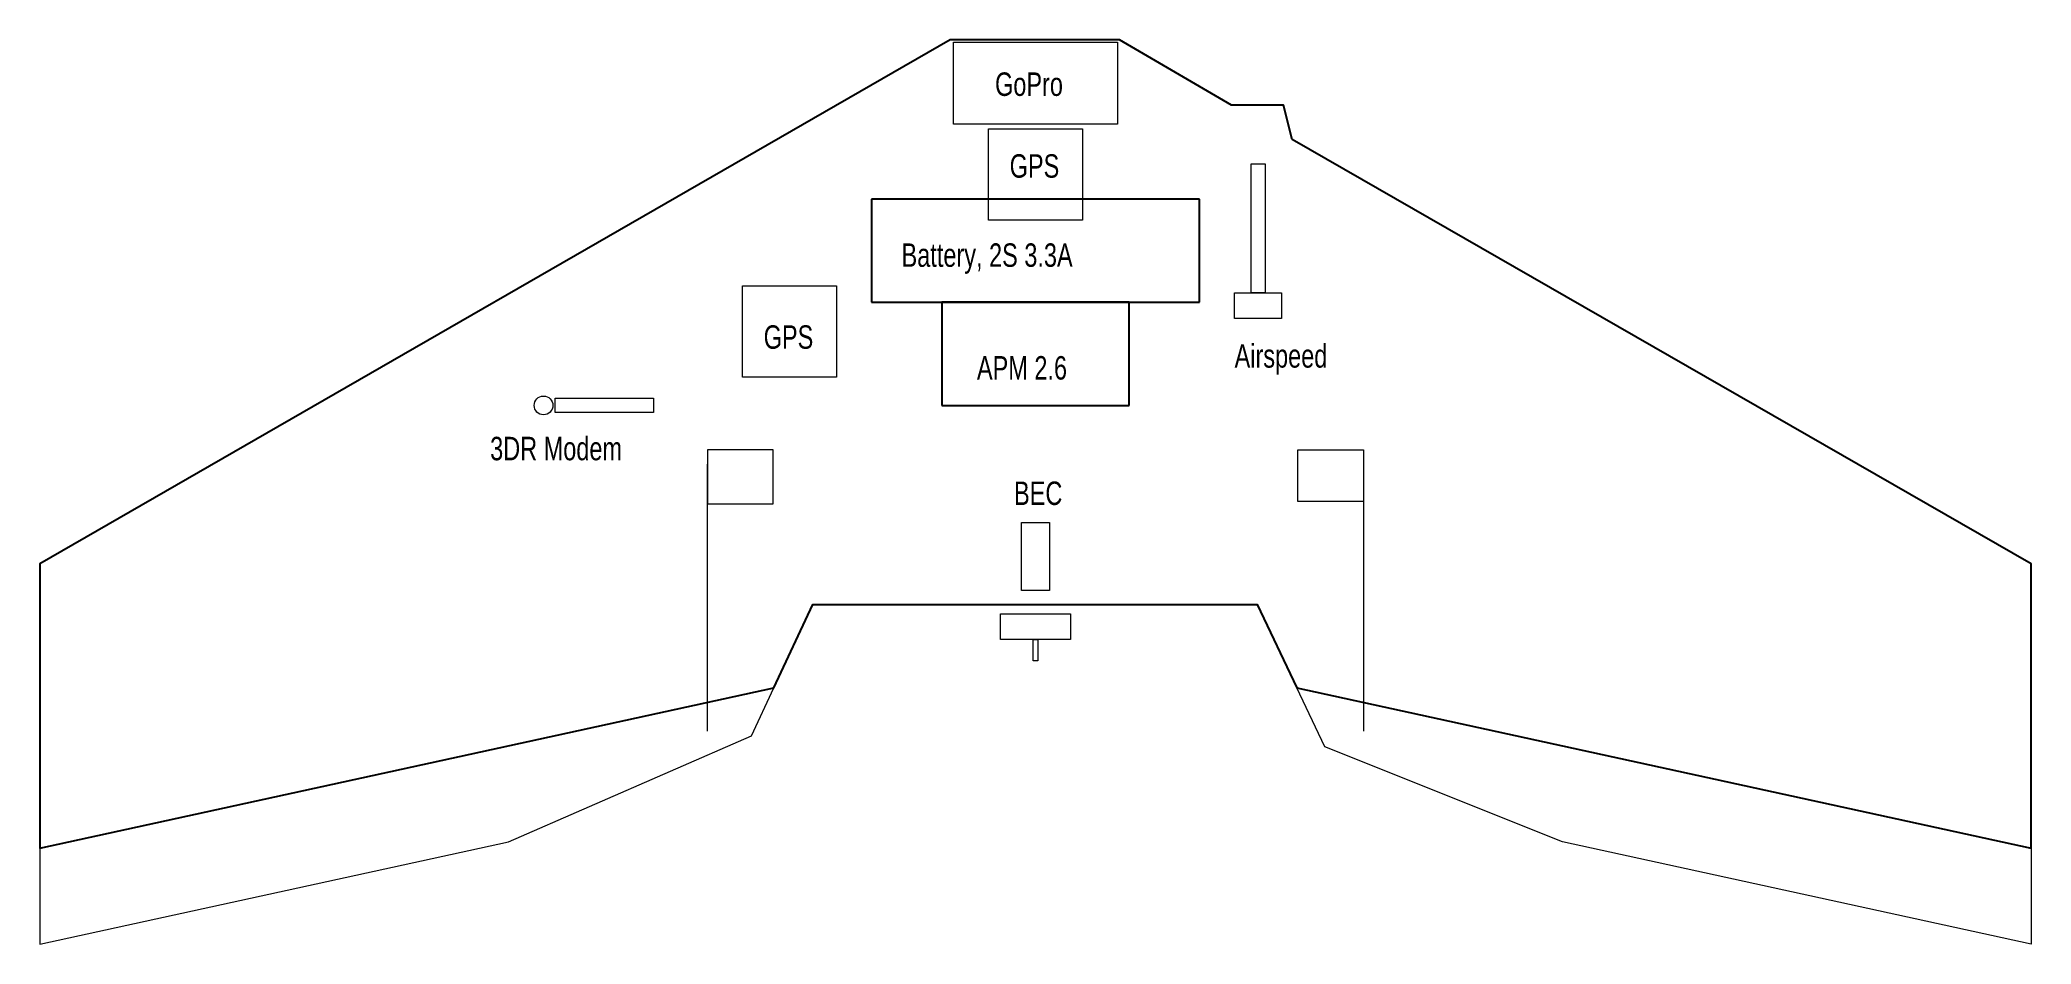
# Model space of a CAD drawing. Header units: millimetres. Extents: x 0 to 850, y -41 to 345.
import ezdxf

# ---------------------------------------------------------------- set-up
doc = ezdxf.new("R2010")
doc.units = ezdxf.units.MM
for name, color, linetype, lineweight in [('electronics', 6, 'CONTINUOUS', 0), ('elevon', 4, 'CONTINUOUS', 0), ('text', 7, 'CONTINUOUS', 0)]:
    doc.layers.add(name, color=color, linetype=linetype, lineweight=lineweight)
doc.layers.add('frame', color=7, linetype='CONTINUOUS')
doc.styles.get("Standard").update_dxf_attribs({"font": 'txt', "width": 0.75})

msp = doc.modelspace()

# ---------------------------------------------------------------- linework, layer by layer
at = {"layer": 'electronics'}
for p, q in [((390, 344), (460, 344)), ((390, 309), (390, 344)), ((460, 344), (460, 309)), ((460, 309), (390, 309)), ((405, 307), (445, 307)), ((405, 268), (405, 307)), ((445, 307), (445, 268)), ((517, 292), (523, 292)), ((517, 237), (517, 292)), ((523, 292), (523, 237)), ((445, 268), (405, 268)), ((300, 240), (340, 240)), ((300, 201), (300, 240)), ((340, 240), (340, 201)), ((510, 237), (530, 237)), ((510, 226), (510, 237)), ((523, 237), (517, 237)), ((530, 237), (530, 226)), ((530, 226), (510, 226)), ((340, 201), (300, 201)), ((220, 192), (262, 192)), ((220, 186), (220, 192)), ((262, 192), (262, 186)), ((262, 186), (220, 186)), ((285, 170), (285, 147)), ((313, 170), (285, 170)), ((285, 50), (285, 163.91)), ((313, 147), (313, 170)), ((537, 148), (537, 170)), ((537, 170), (565, 170)), ((565, 170), (565, 148)), ((565, 164.08), (565, 50)), ((285, 147), (313, 147)), ((565, 148), (537, 148)), ((419, 139), (431, 139)), ((419, 110), (419, 139)), ((431, 139), (431, 110)), ((431, 110), (419, 110)), ((410, 100), (440, 100)), ((410, 89), (410, 100)), ((440, 100), (440, 89)), ((440, 89), (410, 89)), ((424, 89), (426, 89)), ((424, 80), (424, 89)), ((426, 89), (426, 80)), ((426, 80), (424, 80))]:
    msp.add_line(p, q, dxfattribs=at)
msp.add_circle((215, 188.97), 4, dxfattribs=at)
at = {"layer": 'elevon'}
for p, q in [((313.31, 68.41), (0, 0)), ((303.73, 47.9), (313.31, 68.41)), ((313.31, 68.41), (313.31, 68.41)), ((548.47, 43.29), (536.54, 68.41)), ((536.54, 68.41), (850, 0)), ((200, 2.73), (303.73, 47.9)), ((650, 2.71), (548.47, 43.29)), ((0, -40.94), (200, 2.73)), ((0, 0), (0, -40.94)), ((850, -40.94), (650, 2.71)), ((850, 0), (850, -40.94)), ((850, 0), (850, 0))]:
    msp.add_line(p, q, dxfattribs=at)
at = {"layer": 'frame'}
for p, q in [((495, 276.97), (355, 276.97)), ((355, 276.97), (355, 232.97)), ((495, 232.97), (495, 276.97)), ((495, 276.97), (495, 276.97)), ((355, 232.97), (495, 232.97)), ((465, 232.97), (385, 232.97)), ((385, 232.97), (385, 188.97)), ((465, 188.97), (465, 232.97)), ((385, 188.97), (465, 188.97)), ((385, 188.97), (385, 188.97))]:
    msp.add_line(p, q, dxfattribs=at)
at = {"layer": 'frame', "color": 1}
msp.add_lwpolyline([(460.83, 344.97), (388.6, 344.97), (0, 121.4), (0, 0), (313.31, 68.41), (329.89, 103.94), (519.62, 104.05), (536.54, 68.41), (850, 0), (850, 121.4), (534.55, 302.43), (530.9, 317.11), (508.73, 317.11), (460.83, 344.97)], dxfattribs=at)

# ---------------------------------------------------------------- texts
at = {"layer": 'text', "char_height": 10, "width": 100, "attachment_point": 1}
for s, insert in [('GoPro', (407.73, 331.05)), ('GPS', (413.97, 296.14)), ('Battery, 2S 3.3A', (367.83, 258.11)), ('GPS', (308.97, 223.14)), ('Airspeed', (509.98, 215.09)), ('APM 2.6', (400, 210)), ('3DR Modem', (192.22, 175.56)), ('BEC', (415.84, 156.48))]:
    msp.add_mtext(s, dxfattribs=dict(at, insert=insert))

doc.saveas('drawing.dxf')
